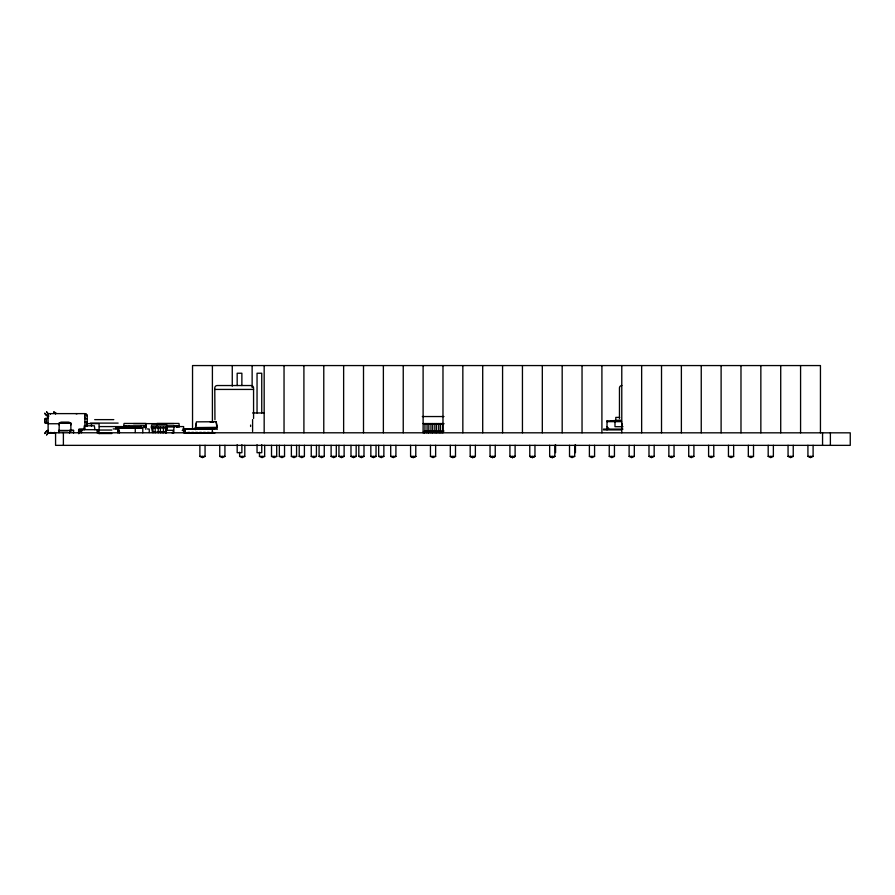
<?xml version="1.0" encoding="UTF-8"?>
<svg xmlns="http://www.w3.org/2000/svg" width="895" height="895" viewBox="0 0 895 895"><rect width="100%" height="100%" fill="white"/><g stroke="black" fill="none" stroke-linecap="round" stroke-linejoin="round"><path stroke-width="1.34" d="M195.311 429.656L196.441 421.847L216.221 421.746M212.227 422.015C216.892 421.724 207.797 421.444 211.578 422.037M217.205 429.477L216.098 421.69M211.153 421.735L211.97 421.724M212.887 421.791L213.547 421.724L211.846 421.735M250.611 425.069L250.611 426.49M185.108 428.862L184.784 433.046L214.889 433.046M210.392 421.858L211.153 421.847L210.235 422.004M58.98 424.924L59.305 423.749A2.349 2.349 0 0 1 61.33 422.574L68.523 422.574A2.349 2.349 0 0 1 70.56 423.749L70.794 424.308M151.367 426.993L151.624 425.047L166.985 425.047L167.242 427.967L166.146 432.072L152.463 432.072L151.367 426.993L173.876 426.971M83.772 429.701L84.32 425.796L94.367 425.796L94.904 429.701M84.577 429.701L85.114 425.796M210.907 421.847L211.108 422.06M140.907 426.971L123.689 426.971L123.689 425.796L124.069 423.447L146.008 423.447L145.751 429.309M156.67 425.796L157.05 423.447L178.978 423.447L179.358 426.971L177.009 426.971M195.669 426.456L196.341 423.044M55.49 413.613L55.859 412.987L53.823 411.812M55.49 413.971L55.859 413.345L53.823 412.17M44.75 433.225L46.305 431.278A2.271 2.271 0 0 1 48.117 430.428M44.75 433.583L46.305 431.636A2.271 2.271 0 0 1 46.954 431.077M46.585 434.69L48.117 432.777L850.25 432.833L850.25 445.352L55.579 445.352L55.568 432.833M46.585 435.048L48.117 433.135L48.117 413.613L46.585 411.689M194.226 428.761L194.897 428.392M199.876 445.307L199.876 456.405L202.494 457.558L205.056 456.405L205.056 445.307M219.745 445.307L219.745 456.405L222.363 457.558L224.925 456.405L224.925 445.307M239.614 452.243L239.614 456.405L242.232 457.558L244.794 456.405L244.794 445.307M259.472 452.243L259.472 456.405L262.101 457.558L264.663 456.405L264.663 445.307M279.341 445.307L279.341 456.405L281.97 457.558L284.532 456.405L284.532 445.307M299.21 445.307L299.21 456.405L301.828 457.558L304.401 456.405L304.401 445.307M319.079 445.307L319.079 456.405L321.697 457.558L324.258 456.405L324.258 445.307M338.948 445.307L338.948 456.405L341.566 457.558L344.127 456.405L344.127 445.307M358.817 445.307L358.817 456.405L361.435 457.558L363.996 456.405L363.996 445.307M378.674 445.307L378.674 456.405L381.304 457.558L383.865 456.405L383.865 445.307M410.581 445.307L410.581 456.405L413.199 457.558L415.772 456.405L415.772 445.307M430.45 445.307L430.45 456.405L433.068 457.558L435.63 456.405L435.63 445.307M490.046 445.307L490.046 456.405L492.675 457.558L495.237 456.405L495.237 445.307M529.784 445.307L529.784 456.405L532.402 457.558L534.964 456.405L534.964 445.307M788.059 445.307L788.059 456.405L790.654 457.558L793.238 456.405L793.238 445.307M807.928 445.307L807.928 456.405L810.523 457.558L813.107 456.405L813.107 445.307M271.509 445.307L271.509 456.405L274.071 457.558L276.7 456.405L276.7 445.307M291.378 445.307L291.378 456.405L293.94 457.558L296.569 456.405L296.569 445.307M311.247 445.307L311.247 456.405L313.809 457.558L316.427 456.405L316.427 445.307M331.116 445.307L331.116 456.405L333.678 457.558L336.296 456.405L336.296 445.307M350.985 445.307L350.985 456.405L353.547 457.558L356.165 456.405L356.165 445.307M370.843 445.307L370.843 456.405L373.405 457.558L376.034 456.405L376.034 445.307M390.712 445.307L390.712 456.405L393.274 457.558L395.903 456.405L395.903 445.307M450.319 445.307L450.319 456.405L452.881 457.558L455.499 456.405L455.499 445.307M492.608 457.558L495.237 456.405L490.046 456.405L492.608 457.558L492.675 456.405M532.346 457.558L534.964 456.405L529.784 456.405L532.346 457.558L532.402 456.405M569.522 445.307L569.522 456.405L572.084 457.558L574.702 456.405L574.702 445.307M589.391 445.307L589.391 456.405L591.953 457.558L594.571 456.405L594.571 445.307M609.249 445.307L609.249 456.405L611.811 457.558L614.44 456.405L614.44 445.307M629.118 445.307L629.118 456.405L631.68 457.558L634.309 456.405L634.309 445.307M648.987 445.307L648.987 456.405L651.549 457.558L654.167 456.405L654.167 445.307M668.856 445.307L668.856 456.405L671.418 457.558L674.036 456.405L674.036 445.307M688.725 445.307L688.725 456.405L691.287 457.558L693.905 456.405L693.905 445.307M708.594 445.307L708.594 456.405L711.156 457.558L713.774 456.405L713.774 445.307M728.452 445.307L728.452 456.405L731.014 457.558L733.643 456.405L733.643 445.307M748.321 445.307L748.321 456.405L750.883 457.558L753.512 456.405L753.512 445.307M768.19 445.307L768.19 456.405L770.752 457.558L773.369 456.405L773.369 445.307M194.439 428.481L195.434 428.302M611.005 420.851L620.313 420.057M217.205 427.351L195.446 427.597M214.778 389.426L253.565 389.426M252.591 412.964L264.137 412.964M48.117 413.613L84.88 413.613A2.372 2.372 0 0 1 87.218 415.951L87.218 426.121M422.306 416.544L443.976 416.544M619.709 417.394L615.782 417.394L615.782 420.057M48.117 418.301L45.746 418.301A1.566 0.996 -90 0 0 44.75 419.867L44.75 421.791A1.566 0.996 -90 0 0 45.746 423.357L48.117 423.357M46.327 418.659L45.746 418.659A1.566 0.996 -90 0 0 44.75 420.225M84.88 418.692L87.218 418.692M94.691 419.632L113.788 419.632M607.011 420.851L620.884 420.851M607.011 421.646L621.633 421.646M84.88 421.825L87.218 421.825M60.122 422.843L69.899 422.843M48.117 422.999L45.746 422.999A1.566 0.996 -90 0 1 44.75 421.433M90.35 423.1L118.129 423.1M58.723 423.201L71.298 423.201M133.444 423.615L173.988 423.615M422.943 423.57L443.842 423.57M48.117 423.749L59.148 423.749M424.264 423.973L443.786 423.973M123.689 425.796L146.377 425.796M167.365 425.796L179.358 425.796M99.412 426.579L122.47 426.579L122.47 427.441M173.854 426.579L183.632 426.579L183.632 432.833M622.965 426.702L614.988 426.702L614.988 421.646M144.028 426.971L146.377 426.971M115.958 427.441L123.342 427.441M118.308 427.754L142.215 427.754M151.367 427.967L153.011 427.967M154.309 427.967L167.242 427.967M84.88 428.862L79.051 429.018L78.458 432.777M183.005 428.862L216.433 428.862M113.218 428.929L117.122 428.929M147.328 428.929L149.241 429.085L149.275 432.52M183.363 428.94L215.113 428.94M607.011 429.097L603.554 429.097L603.554 429.891L620.884 429.891M622.965 429.097L609.405 429.097L607.011 426.702M80.729 429.701L97.958 429.701L97.958 432.833M99.412 430.047L111.83 430.047M82.351 430.294L79.689 430.294L79.689 433.035M172.959 430.294L166.47 430.294M182.367 430.294L185.019 430.294L185.019 433.035M58.555 430.428L73.569 430.484M79.689 430.484L82.351 430.484M182.367 430.484L185.019 430.484M58.555 430.786L67.662 430.786M78.458 430.898L79.868 430.898L79.868 431.837M117.748 430.875L119.393 430.875L119.393 432.833M424.431 430.998L443.976 430.998M153.011 431.86L155.204 431.86M158.214 431.86L160.406 431.86M163.416 431.86L165.597 431.86M423.19 432.106L424.935 432.106M427.072 432.106L428.817 432.106M430.954 432.106L432.71 432.106M434.847 432.106L436.592 432.106M438.729 432.106L440.474 432.106M423.19 432.52L424.935 432.52L424.935 423.536M48.117 433.135L54.371 433.135L54.371 432.352M165.452 433.035L166.47 432.833M172.959 433.035L171.941 432.833M99.412 433.527L111.83 433.527M199.876 456.405L205.056 456.405M219.745 456.405L224.925 456.405M239.614 456.405L244.794 456.405M259.472 456.405L264.663 456.405M271.509 456.405L276.7 456.405M279.341 456.405L284.532 456.405M291.378 456.405L296.569 456.405M299.21 456.405L304.401 456.405M311.247 456.405L316.427 456.405M319.079 456.405L324.258 456.405M331.116 456.405L336.296 456.405M338.948 456.405L344.127 456.405M350.985 456.405L356.165 456.405M358.817 456.405L363.996 456.405M370.843 456.405L376.034 456.405M378.674 456.405L383.865 456.405M390.712 456.405L395.903 456.405M430.45 456.405L435.63 456.405M569.522 456.405L574.702 456.405M589.391 456.405L594.571 456.405M609.249 456.405L614.44 456.405M629.118 456.405L634.309 456.405M648.987 456.405L654.167 456.405M668.856 456.405L674.036 456.405M688.725 456.405L693.905 456.405M708.594 456.405L713.774 456.405M728.452 456.405L733.643 456.405M748.321 456.405L753.512 456.405M768.19 456.405L773.369 456.405M788.059 456.405L793.238 456.405M807.928 456.405L813.107 456.405M46.585 412.047L48.117 413.971M44.75 413.154L45.723 414.374A4.632 4.632 0 0 0 48.117 415.951A2.349 2.349 0 0 0 48.722 415.873M44.75 413.512L45.723 414.743A4.632 4.632 0 0 0 48.117 416.32A2.349 2.349 0 0 0 48.722 416.231M621.745 423.055L622.428 425.069M216.445 422.887L217.351 427.418M214.945 419.755L214.778 387.949A2.428 2.428 0 0 1 217.205 385.532L251.148 385.532A2.428 2.428 0 0 1 253.565 387.949L253.576 418.502M70.873 424.924L70.56 423.391A2.349 2.349 0 0 0 68.523 422.216L61.33 422.216A2.349 2.349 0 0 0 59.305 423.391L58.98 432.766M212.216 428.862L212.551 433.046M830.381 432.833L830.381 445.352M822.561 432.833L822.561 445.352M820.446 432.833L820.446 365.563L192.537 365.563L192.537 428.716M810.523 456.405L810.523 457.558M800.577 365.563L800.577 432.833M790.654 456.405L790.654 457.558M780.72 365.563L780.72 432.833M770.752 456.405L770.752 457.558M760.851 365.563L760.851 432.833M750.883 456.405L750.883 457.558M740.982 365.563L740.982 432.833M731.014 456.405L731.014 457.558M721.113 365.563L721.113 432.833M711.156 456.405L711.156 457.558M701.244 365.563L701.244 432.833M691.287 456.405L691.287 457.558M681.375 365.563L681.375 432.833M671.418 456.405L671.418 457.558M661.517 365.563L661.517 432.833M651.549 456.405L651.549 457.558M641.648 365.563L641.648 432.833M631.68 456.405L631.68 457.558M621.779 365.563L621.779 432.833M619.463 418.502L619.463 387.949A2.428 2.428 0 0 1 621.891 385.532M611.811 456.405L611.811 457.558M607.011 420.874L607.011 429.891M601.91 365.563L601.91 432.833M591.953 456.405L591.953 457.558M582.041 365.563L582.041 432.833M575.451 444.759L575.451 452.702M572.084 456.405L572.084 457.558M562.183 365.563L562.183 432.833M555.582 444.759L555.582 452.702M554.833 445.307L554.833 456.405L552.271 457.558L549.653 456.405L549.653 445.307M542.314 365.563L542.314 432.833M522.445 365.563L522.445 432.833M515.106 445.307L515.106 456.405L512.544 457.558L509.915 456.405L509.915 445.307M502.576 365.563L502.576 432.833M482.707 365.563L482.707 432.833M475.368 445.307L475.368 456.405L472.806 457.558L470.188 456.405L470.188 445.307M462.838 365.563L462.838 432.833M452.937 456.405L452.881 457.558M442.98 365.563L442.98 432.833M442.611 423.536L442.611 432.52M441.794 431.726L441.794 432.822M440.474 423.536L440.474 432.52L438.729 432.52L438.729 423.536M440.038 431.726L440.038 432.822M437.901 431.726L437.901 432.822M436.592 423.536L436.592 432.52L434.847 432.52L434.847 423.536M436.156 431.815L436.156 432.822M434.019 431.726L434.019 432.822M433.068 456.405L433.068 457.558M432.71 423.536L432.71 432.52L430.954 432.52L430.954 423.536M432.274 431.726L432.274 432.822M430.137 431.726L430.137 432.822M428.817 423.536L428.817 432.52L427.072 432.52L427.072 423.536M428.381 431.726L428.381 432.822M426.244 431.726L426.244 432.822M424.498 431.815L424.498 432.822M423.111 365.563L423.111 432.833M413.143 456.405L413.199 457.558M403.242 365.563L403.242 432.833M393.274 456.405L393.274 457.558M383.373 365.563L383.373 432.833M381.304 456.405L381.304 457.558M373.405 456.405L373.405 457.558M363.504 365.563L363.504 432.833M361.435 456.405L361.435 457.558M353.547 456.405L353.547 457.558M343.635 365.563L343.635 432.833M341.566 456.405L341.566 457.558M333.678 456.405L333.678 457.558M323.777 365.563L323.777 432.833M321.697 456.405L321.697 457.558M313.809 456.405L313.809 457.558M303.908 365.563L303.908 432.833M301.828 456.405L301.828 457.558M293.94 456.405L293.94 457.558M284.039 365.563L284.039 432.833M281.97 456.405L281.97 457.558M274.071 456.405L274.071 457.558M264.17 365.563L264.17 432.833M262.101 456.405L262.101 457.558M261.743 412.964L261.743 373.237L257.044 373.237L257.044 412.964M261.743 444.759L261.743 452.702L257.044 452.702L257.044 444.759M252.591 419.587L252.591 431.513M252.133 365.563L252.133 387.535M242.232 456.405L242.232 457.558M241.874 385.566L241.874 373.237L237.175 373.237L237.175 385.566M241.874 444.759L241.874 452.702L237.175 452.702L237.175 444.759M232.264 365.563L232.264 386.159M222.363 456.405L222.363 457.558M213.155 433.202L213.155 432.419L211.354 432.419L211.354 433.202M212.406 365.563L212.406 421.847M209.251 433.202L209.251 432.419L207.45 432.419L207.45 433.202M205.335 433.202L205.335 432.419L203.534 432.419L203.534 433.202M202.494 456.405L202.494 457.558M201.42 433.202L201.42 432.419L199.63 432.419L199.63 433.202M197.515 433.202L197.515 432.419L195.714 432.419L195.714 433.202M193.6 433.202L193.6 432.419L191.798 432.419L191.798 433.202M189.695 433.202L189.695 432.419L187.894 432.419L187.894 433.202M185.78 432.419L185.78 433.202M177.009 425.796L177.009 427.362M173.876 425.796L173.854 432.833M173.115 430.45L173.115 432.878M165.597 426.993L165.597 432.833M163.416 426.993L163.416 432.833M162.14 431.658L162.14 432.833M160.406 426.993L160.406 432.833M158.214 426.993L158.214 432.833M155.204 426.993L155.204 432.833M153.011 426.993L153.011 432.833M144.028 425.796L144.028 427.754M142.775 432.833L142.775 428.302L117.748 428.302L117.748 432.833M140.907 425.796L140.907 427.754M135.268 429.231L135.268 432.52M129.171 425.796L129.171 427.754M126.038 425.796L126.038 427.754M118.923 428.302L118.923 432.833M115.958 426.579L115.958 428.895M99.076 433.751L99.076 423.615L86.412 423.615L86.412 426.143M97.152 429.701L97.152 432.833M91.48 423.615L91.48 426.143M84.88 413.613L84.88 426.367M81.523 429.701L81.523 432.833M78.805 429.947L78.805 433.751M73.569 433.035L73.569 430.294L69.575 430.294L69.575 433.035M70.873 424.554L70.873 431.513M63.388 432.833L63.388 445.352M50.847 432.352L50.847 433.135M47.267 430.931A2.271 2.271 0 0 1 48.117 430.786M85.484 414.049A2.372 2.372 0 0 1 87.218 416.32M47.558 423.357A1.566 0.996 -90 0 1 46.853 422.899M84.88 415.705A2.472 1.421 0 0 1 84.544 416.343M84.88 417.629A2.472 1.421 0 0 1 84.544 418.267M47.558 418.301A1.566 0.996 -90 0 0 46.551 419.867L46.551 421.433A1.566 0.996 -90 0 0 47.558 422.999M50.456 413.613A2.349 2.349 0 0 1 50.377 414.217M75.885 413.613A1.566 1.566 0 0 1 76.836 413.937M455.499 456.405L452.937 457.558L450.319 456.405L455.499 456.405M415.772 456.405L413.143 457.558L410.581 456.405L415.772 456.405M475.368 456.405L472.75 457.558L470.188 456.405L475.368 456.405M515.106 456.405L512.477 457.558L509.915 456.405L515.106 456.405M554.833 456.405L552.215 457.558L549.653 456.405L554.833 456.405M552.271 457.558L552.271 456.405L552.215 457.558M512.544 457.558L512.544 456.405L512.477 457.558M472.806 457.558L472.806 456.405L472.75 457.558"/></g></svg>
